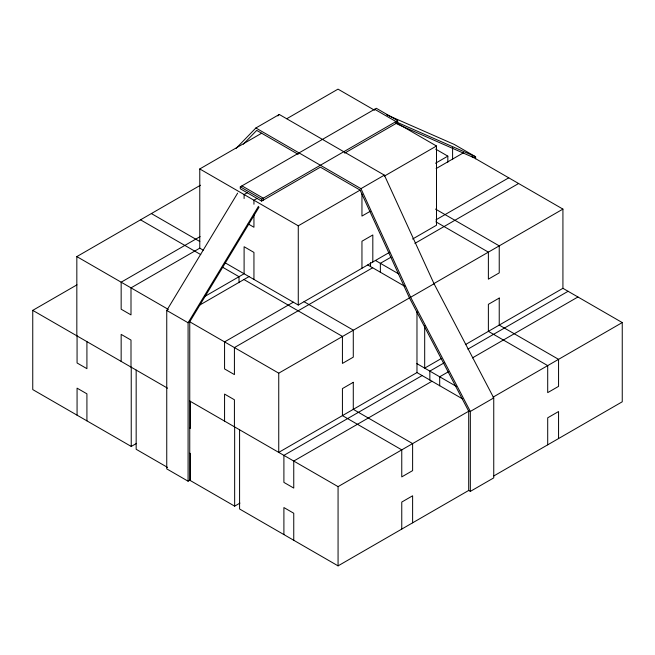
<?xml version="1.0" encoding="UTF-8"?>
<svg xmlns="http://www.w3.org/2000/svg" width="655" height="655" viewBox="0 0 655 655"><rect width="100%" height="100%" fill="white"/><g stroke="black" fill="none" stroke-linecap="round" stroke-linejoin="round"><path stroke-width="0.98" d="M239.959 503.089L234.654 506.151L189.753 480.23L188.083 481.196L166.747 468.874L166.747 310.437L237.642 193.135M258.455 206.333L188.083 322.759L188.083 481.196M259.069 207.119L189.753 321.793L188.083 322.759L166.747 310.437M235.996 148.48L255.876 127.987L279.276 114.469L384.362 175.139L434.052 283.771L493.747 397.929L493.747 477.88L470.339 491.389L468.702 490.439L338.07 565.863L239.583 508.992L239.583 429.778M243.341 144.182L256.711 130.394L298.172 154.334M277.859 115.935L279.276 114.469M200.127 236.594L121.159 282.19L121.159 309.209L131 314.899L131 287.873L199.775 248.171L199.775 168.949L261.632 133.235M286.8 118.711L338.013 89.137L374.554 110.236M76.832 335.819L76.832 256.596L200.455 185.226M468.702 490.439L468.702 411.225L409.367 297.755L360.119 190.106L320.385 167.156L261.632 201.085L240.287 188.763L240.287 186.831L376.33 108.288L397.667 120.61L397.667 122.542L344.669 153.139M136.551 443.386L131.237 446.448L32.75 389.586L32.75 310.364L76.979 284.835M247.197 192.75L244.102 194.535L244.102 198.539M257.047 198.432L253.944 200.225L253.944 204.229M240.287 186.831L261.632 199.153L397.667 120.61M255.876 127.987L360.954 188.656L384.362 175.139M199.775 168.949L298.271 225.811L360.119 190.106M384.411 176.08L436.5 146.008L436.5 225.222L412.609 239.018M204.516 296.609L244.102 273.757L244.102 246.73L253.944 252.421L253.944 279.439M435.534 163.234L447.832 156.136L447.832 162.227M199.709 305.074L249.023 276.598M436.124 168.581L463.543 152.746M370.312 211.246L361.953 216.068L361.953 194.044M293.342 302.184L224.567 341.894L224.567 368.921L234.416 374.603L234.416 347.584L372.654 267.772M435.87 219.9L508.747 177.824M224.976 262.721L298.271 305.034L389.602 252.298M390.978 257.194L380.367 263.318L380.367 272.324M414.861 243.406L518.596 183.515M189.753 480.23L189.753 321.793L278.743 373.17L434.052 283.771M433.651 283.73L562.923 209.101L562.923 288.315L465.377 344.636M462.397 398.805L416.973 372.58L278.743 452.384L278.743 373.17M441.495 358.424L424.686 368.126L424.686 325.469M422.139 375.561L283.902 455.364L283.902 482.391L293.751 488.073L293.751 461.055L431.981 381.243M444 362.935L429.844 371.107L429.844 380.113M467.883 349.148L568.082 291.295M448.536 371.688L439.693 376.789L439.693 385.803M472.427 357.9L577.931 296.985M189.753 401.016L338.07 486.64L468.702 411.225L470.339 411.438L493.747 397.929M492.986 397.2L622.25 322.571L622.25 401.785L493.87 475.907M386.532 114.699L454.267 144.436L475.612 156.758L475.612 158.805M397.667 122.542L475.612 156.758L473.933 157.724L396.922 123.91M471.346 156.226L562.923 209.101M374.652 109.254L395.997 121.576L395.997 123.508M396.766 123.058L436.5 146.008M435.665 149.111L447.832 156.136M435.501 209.076L499.233 245.871L499.233 272.889L488.376 279.161L488.376 252.142L435.845 221.808M562.923 288.315L622.25 322.571M375.438 260.477L398.617 273.856M241.957 185.864L263.302 198.187L263.302 200.119M367.733 264.931L404.806 286.333M248.204 223.928L253.944 227.252L253.944 214.234M416.85 363.607L456.208 386.327M151.379 213.563L199.808 241.515M304.043 301.701L353.282 330.128L353.282 357.155L342.426 363.419L342.426 336.4L243.938 279.538M199.775 248.171L203.255 250.177M140.522 219.826L200.774 254.615M222.503 267.158L239.01 276.697L239.01 282.698M76.832 256.596L168.417 309.471M32.75 310.364L167.549 388.186M189.753 428.034L190.335 428.37L190.335 401.343M189.753 453.211L190.335 453.538L190.335 480.565M167.549 467.408L136.166 449.289L136.166 370.075M360.954 188.656L410.652 297.28L470.339 411.438L470.339 491.389M558.559 438.555L558.559 411.536L547.703 417.808L547.703 444.827M452.597 147.432L452.597 159.624M416.973 311.641L416.973 372.58M412.617 522.821L412.617 495.794L401.761 502.066L401.761 529.093M372.818 261.992L372.818 234.965L361.953 241.236L361.953 268.263M370.517 262.639L370.517 266.642M338.07 486.64L338.07 565.863M298.271 225.811L298.271 305.034M293.751 540.269L293.751 513.25L283.902 507.559L283.902 534.586M261.632 199.153L261.632 201.085M234.654 426.937L234.654 506.151M234.416 426.798L234.416 399.771L224.567 394.089L224.567 421.116M131.237 367.226L131.237 446.448M131 367.095L131 340.068L121.159 334.386L121.159 361.404M86.918 341.64L86.918 368.667L77.069 362.976L77.069 335.958M86.918 420.862L86.918 393.835L77.069 388.145L77.069 415.172M353.282 382.323L342.426 388.595L342.426 415.614L401.761 449.87L401.761 476.897L412.617 470.626L412.617 443.599L353.282 409.35L353.282 382.323M499.233 298.066L488.376 304.329L488.376 331.356L547.703 365.613L547.703 392.632L558.559 386.368L558.559 359.341L499.233 325.085L499.233 298.066"/></g></svg>
